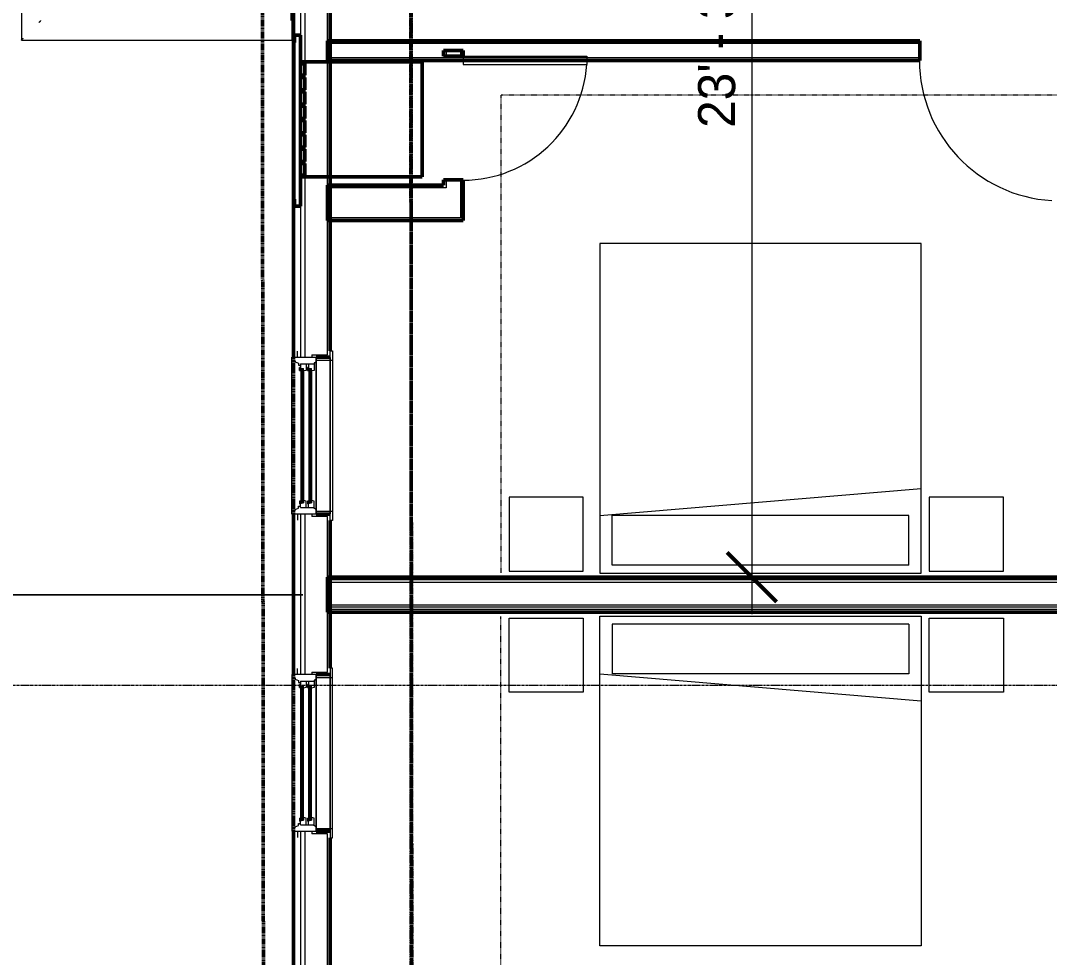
# Model space of a CAD drawing. Header units: inches. Extents: x -4217 to -1814, y 9706 to 12425.
# Drawn here: x -3926.9 to -3677.4, y 10750.2 to 10977.5 of the extents above; entities that cross this region are included whole.
import ezdxf

# ---------------------------------------------------------------- set-up
doc = ezdxf.new("R2010")
doc.units = ezdxf.units.IN
doc.header["$MEASUREMENT"] = 0
for name, pattern in [('Dash', [0.25, 0.125, -0.125]), ('Dash 1_16_', [0.125, 0.0625, -0.0625]), ('Double Dash 3_8_', [1, 0.375, -0.125, 0.125, -0.125, 0.125, -0.125]), ('Grid Line 1_2_', [0.875, 0.5, -0.125, 0.125, -0.125])]:
    doc.linetypes.add(name, pattern=pattern)
for name, color, linetype, lineweight in [('A-ANNO-DIMS', 211, 'Continuous', 9), ('A-ANNO-DIMS-96', 211, 'Continuous', 9), ('A-DOOR-1', 250, 'Continuous', 9), ('A-DOOR-2', 90, 'Continuous', 20), ('A-FLOR-1', 50, 'Continuous', 13), ('A-FLOR-HRAL-2', 250, 'Continuous', 9), ('A-GENM-3', 10, 'Continuous', 50), ('A-GLAZ-1', 250, 'Continuous', 9), ('A-GLAZ-2', 90, 'Continuous', 20), ('A-GLAZ-4', 10, 'Continuous', 50), ('A-WALL', 113, 'Continuous', 13), ('A-WALL-3', 10, 'Continuous', 50), ('A-WALL-4', 50, 'Continuous', 13), ('C-PROP-LINE-1', 10, 'Double Dash 3_8_', 50), ('C-PROP-LINE-2', 91, 'Dash 1_16_', 50), ('I-FURN-1', 250, 'Continuous', 9), ('I-FURN-HDLN-1', 250, 'Dash', 9), ('I-WALL-3', 2, 'Continuous', 50), ('S-GRID-1', 1, 'Grid Line 1_2_', 9)]:
    doc.layers.add(name, color=color, linetype=linetype, lineweight=lineweight)
doc.styles.add('Century Gothic', font='ufonts.com_century-gothic.ttf', dxfattribs={"height": 9})
doc.dimstyles.new('OD__1_8__Tol__', dxfattribs={"dimscale": 12, "dimtxt": 9.397514, "dimasz": 1, "dimexe": 0.75, "dimexo": 0.5, "dimgap": 0.125, "dimtad": 1, "dimdec": 3, "dimrnd": 0.125, "dimzin": 3, "dimdsep": 46, "dimlunit": 4, "dimtxsty": 'Century Gothic', "dimblk1": 'OBLIQUE', "dimblk2": 'OBLIQUE', "dimsah": 1, "dimcen": 0.09, "dimdle": 0.75, "dimazin": 0, "dimtfac": 1, "dimtdec": 4, "dimtix": 1, "dimtmove": 0, "dimatfit": 3, "dimfxl": 1, "dimtvp": 1, "dimtfill": 1, "dimfrac": 2, "dimtolj": 1, "dimtzin": 0, "dimarcsym": 2})

# ---------------------------------------------------------------- blocks, each defined once
blk = doc.blocks.new('DIMBLOCK15-FLOOR PLAN - 3RD FLOOR')
at = {"layer": 'A-ANNO-DIMS-96', "lineweight": 50}
for p, q in [((-4043.68, 10838.19), (-4049.68, 10844.19)), ((-4043.68, 10838.19), (-4037.68, 10832.19)), ((-4043.68, 10550.19), (-4049.68, 10556.19)), ((-4043.68, 10550.19), (-4037.68, 10544.19))]:
    blk.add_line(p, q, dxfattribs=at)
at = {"layer": 'A-ANNO-DIMS-96'}
for p, q in [((-3858.47, 10838.19), (-4052.68, 10838.19)), ((-4043.68, 10550.19), (-4043.68, 10838.19)), ((-4043.68, 10838.19), (-3858.47, 10838.19)), ((-3858.47, 10550.19), (-4052.68, 10550.19)), ((-4043.68, 10550.19), (-3858.47, 10550.19))]:
    blk.add_line(p, q, dxfattribs=at)
at = {"layer": 'A-ANNO-DIMS-96', "color": 0, "insert": (-4056.71, 10674.95), "char_height": 9, "width": 46.1821, "attachment_point": 1, "rotation": 90, "line_spacing_factor": 0.984502, "style": 'Century Gothic', "bg_fill": 3, "box_fill_scale": 1.25, "bg_fill_color": 256, "bg_fill_true_color": 13158600, "bg_fill_transparency": 0}
blk.add_mtext('24\' - 0"', dxfattribs=at)
blk = doc.blocks.new('_Oblique')
at = {"color": 0, "linetype": 'ByBlock', "lineweight": -2}
blk.add_line((-0.5, -0.5), (0.5, 0.5), dxfattribs=at)
blk = doc.blocks.new('DIMBLOCK16-FLOOR PLAN - 3RD FLOOR')
at = {"layer": 'A-ANNO-DIMS-96', "lineweight": 50}
for p, q in [((-4043.68, 11126.19), (-4049.68, 11132.19)), ((-4043.68, 11126.19), (-4037.68, 11120.19)), ((-4043.68, 10838.19), (-4049.68, 10844.19)), ((-4043.68, 10838.19), (-4037.68, 10832.19))]:
    blk.add_line(p, q, dxfattribs=at)
at = {"layer": 'A-ANNO-DIMS-96'}
for p, q in [((-3858.47, 11126.19), (-4052.68, 11126.19)), ((-4043.68, 10838.19), (-4043.68, 11126.19)), ((-4043.68, 11126.19), (-3858.47, 11126.19)), ((-3858.47, 10838.19), (-4052.68, 10838.19)), ((-4043.68, 10838.19), (-3858.47, 10838.19))]:
    blk.add_line(p, q, dxfattribs=at)
at = {"layer": 'A-ANNO-DIMS-96', "color": 0, "insert": (-4056.71, 10962.95), "char_height": 9, "width": 46.1821, "attachment_point": 1, "rotation": 90, "line_spacing_factor": 0.984502, "style": 'Century Gothic', "bg_fill": 3, "box_fill_scale": 1.25, "bg_fill_color": 256, "bg_fill_true_color": 13158600, "bg_fill_transparency": 0}
blk.add_mtext('24\' - 0"', dxfattribs=at)
blk = doc.blocks.new('DIMBLOCK20-FLOOR PLAN - 3RD FLOOR')
at = {"layer": 'A-ANNO-DIMS-96', "lineweight": 50}
for p, q in [((-3749.55, 11121.94), (-3755.55, 11127.94)), ((-3749.55, 11121.94), (-3743.55, 11115.94)), ((-3749.55, 10842.44), (-3755.55, 10848.44)), ((-3749.55, 10842.44), (-3743.55, 10836.44))]:
    blk.add_line(p, q, dxfattribs=at)
at = {"layer": 'A-ANNO-DIMS-96'}
for p, q in [((-3747.06, 11121.94), (-3758.55, 11121.94)), ((-3749.55, 11121.94), (-3749.55, 10833.44)), ((-3749.55, 11121.94), (-3747.06, 11121.94)), ((-3747.06, 10842.44), (-3758.55, 10842.44)), ((-3749.55, 10842.44), (-3747.06, 10842.44))]:
    blk.add_line(p, q, dxfattribs=at)
at = {"layer": 'A-ANNO-DIMS-96', "color": 0, "insert": (-3762.58, 10951.46), "char_height": 9, "width": 73.7481, "attachment_point": 1, "rotation": 90, "line_spacing_factor": 0.984502, "style": 'Century Gothic', "bg_fill": 3, "box_fill_scale": 1.25, "bg_fill_color": 256, "bg_fill_true_color": 13158600, "bg_fill_transparency": 0}
blk.add_mtext('23\' - 3 1/2"', dxfattribs=at)

msp = doc.modelspace()

# ---------------------------------------------------------------- linework, layer by layer
at = {"layer": 'A-DOOR-1'}
for centre, radius, start, end in [((-3819.57374, 10968.8269), 30.06659, 270, 356.1859252), ((-3674.79874, 10967.8394), 34.06659, 180, 266.634313)]:
    msp.add_arc(centre, radius, start, end, dxfattribs=at)
at = {"layer": 'A-DOOR-2'}
for p, q in [((-3819.57374, 10968.8269), (-3789.57374, 10968.8269)), ((-3819.57374, 10968.8269), (-3819.57374, 10966.8269)), ((-3789.57374, 10968.8269), (-3789.57374, 10966.8269)), ((-3819.57374, 10966.8269), (-3789.57374, 10966.8269))]:
    msp.add_line(p, q, dxfattribs=at)
at = {"layer": 'A-GENM-3'}
msp.add_line((-3829.53624, 10939.5769), (-3829.53624, 10967.4519), dxfattribs=at)
at = {"layer": 'A-GLAZ-1'}
for p, q in [((-3851.22374, 10897.35111), (-3851.22374, 10856.20268)), ((-3851.22374, 10779.21518), (-3851.22374, 10820.36361))]:
    msp.add_line(p, q, dxfattribs=at)
at = {"layer": 'A-WALL'}
for p, q in [((-3527.12113, 10841.8144), (-3852.47374, 10841.8144)), ((-3527.12143, 10841.1894), (-3852.47374, 10841.1894)), ((-3486.67374, 10835.6894), (-3852.47374, 10835.6894)), ((-3527.12143, 10835.1894), (-3852.47374, 10835.1894)), ((-3527.12113, 10834.5644), (-3852.47374, 10834.5644))]:
    msp.add_line(p, q, dxfattribs=at)
at = {"layer": 'A-WALL-3'}
for p, q in [((-3708.79874, 10967.8394), (-3708.79874, 10972.5894)), ((-3819.57374, 10970.2144), (-3824.32374, 10970.2144)), ((-3824.32374, 10970.2144), (-3824.32374, 10968.8269)), ((-3824.32374, 10968.8269), (-3819.57374, 10968.8269)), ((-3819.57374, 10968.8269), (-3819.57374, 10970.2144)), ((-3819.57374, 10938.8269), (-3824.32374, 10938.8269)), ((-3824.32374, 10938.8269), (-3824.32374, 10937.52934)), ((-3819.57374, 10929.02934), (-3819.57374, 10938.8269)), ((-3824.32374, 10929.02934), (-3820.19874, 10929.02934)), ((-3820.19874, 10929.02934), (-3819.57374, 10929.02934))]:
    msp.add_line(p, q, dxfattribs=at)
at = {"layer": 'A-WALL-4'}
for p, q in [((-3823.69874, 10970.2144), (-3823.69874, 10968.8269)), ((-3820.19874, 10970.2144), (-3820.19874, 10968.8269)), ((-3823.69874, 10938.8269), (-3823.69874, 10936.90434)), ((-3820.19874, 10938.8269), (-3820.19874, 10929.65434)), ((-3823.69874, 10936.90434), (-3824.32374, 10936.90434)), ((-3823.69874, 10929.65434), (-3824.32374, 10929.65434)), ((-3820.19874, 10929.65434), (-3823.69874, 10929.65434))]:
    msp.add_line(p, q, dxfattribs=at)
at = {"layer": 'C-PROP-LINE-1'}
msp.add_line((-3833.41046, 12088.68951), (-3830.99429, 9768.08086), dxfattribs=at)
at = {"layer": 'C-PROP-LINE-2'}
msp.add_line((-3832.16202, 10010.0894), (-3832.16202, 12088.5894), dxfattribs=at)
at = {"layer": 'I-FURN-1'}
for p, q in [((-3786.43367, 10923.3769), (-3786.43367, 10843.3769)), ((-3708.43367, 10843.3769), (-3708.43367, 10923.3769)), ((-3790.43367, 10861.8769), (-3808.43367, 10861.8769)), ((-3808.43367, 10861.8769), (-3808.43367, 10843.8769)), ((-3790.43367, 10843.8769), (-3790.43367, 10861.8769)), ((-3688.50183, 10861.8769), (-3706.50183, 10861.8769)), ((-3706.50183, 10861.8769), (-3706.50183, 10843.8769)), ((-3688.50183, 10843.8769), (-3688.50183, 10861.8769)), ((-3783.43367, 10845.3769), (-3783.43367, 10857.3769)), ((-3711.43367, 10845.3769), (-3711.43367, 10857.3769)), ((-3808.43367, 10843.8769), (-3790.43367, 10843.8769)), ((-3706.50183, 10843.8769), (-3688.50183, 10843.8769)), ((-3808.43367, 10814.5019), (-3808.43367, 10832.5019)), ((-3808.43367, 10832.5019), (-3790.43367, 10832.5019)), ((-3790.43367, 10832.5019), (-3790.43367, 10814.5019)), ((-3786.43367, 10753.0019), (-3786.43367, 10833.0019)), ((-3783.43367, 10831.0019), (-3783.43367, 10819.0019)), ((-3711.43367, 10831.0019), (-3783.43367, 10831.0019)), ((-3711.43367, 10831.0019), (-3711.43367, 10819.0019)), ((-3708.43367, 10833.0019), (-3708.43367, 10753.0019)), ((-3706.50183, 10814.5019), (-3706.50183, 10832.5019)), ((-3706.50183, 10832.5019), (-3688.50183, 10832.5019)), ((-3688.50183, 10832.5019), (-3688.50183, 10814.5019)), ((-3786.43367, 10819.0019), (-3708.43367, 10812.42228)), ((-3711.43367, 10819.0019), (-3783.43367, 10819.0019)), ((-3790.43367, 10814.5019), (-3808.43367, 10814.5019)), ((-3688.50183, 10814.5019), (-3706.50183, 10814.5019)), ((-3708.43367, 10753.0019), (-3786.43367, 10753.0019))]:
    msp.add_line(p, q, dxfattribs=at)
at = {"layer": 'I-FURN-HDLN-1'}
for p, q in [((-3810.43367, 10959.3769), (-3810.43367, 10843.3769)), ((-3810.43367, 10717.0019), (-3810.43367, 10833.0019))]:
    msp.add_line(p, q, dxfattribs=at)
at = {"layer": 'I-WALL-3'}
for p, q in [((-3527.12084, 10842.4394), (-3852.47374, 10842.4394)), ((-3852.47374, 10842.4394), (-3852.47374, 10833.9394)), ((-3852.47374, 10833.9394), (-3527.12084, 10833.9394))]:
    msp.add_line(p, q, dxfattribs=at)

# ---------------------------------------------------------------- next in the draw order: dimensions: what is measured, and where the dimension line sits
at = {"layer": 'A-ANNO-DIMS'}
for base, p1, p2, override, picture, middle in [((-3749.54801, 10842.4394), (-3741.06273, 11121.9394), (-3741.06273, 10842.4394), {"dimpost": '<>', "dimfxl": 279.5}, 'DIMBLOCK20-FLOOR PLAN - 3RD FLOOR', (-3756.27303, 10982.1894)), ((-4043.67756, 10838.1894), (-3852.47374, 10550.1894), (-3852.47374, 10838.1894), {"dimpost": '<>', "dimfxl": 288}, 'DIMBLOCK15-FLOOR PLAN - 3RD FLOOR', (-4049.90393, 10694.1894))]:
    dim = msp.add_linear_dim(base=base, p1=p1, p2=p2, angle=90, dimstyle='OD__1_8__Tol__', override=override, dxfattribs=at)
    dim.commit()
    dim.dimension.update_dxf_attribs({"geometry": picture, "text_midpoint": middle})

# ---------------------------------------------------------------- next in the draw order: linework, layer by layer
at = {"layer": 'A-GLAZ-1'}
for p, q in [((-3855.22374, 10818.73861), (-3855.22374, 10780.84018)), ((-3851.84874, 10818.73861), (-3855.22374, 10818.73861)), ((-3851.84874, 10820.36361), (-3851.84874, 10779.21518)), ((-3851.22374, 10820.36361), (-3851.84874, 10820.36361)), ((-3851.84874, 10780.84018), (-3851.84874, 10818.73861)), ((-3858.78624, 10816.08236), (-3858.78624, 10815.48861)), ((-3858.41124, 10816.08236), (-3858.41124, 10815.48861)), ((-3856.84874, 10816.08236), (-3856.84874, 10815.48861)), ((-3856.47374, 10816.08236), (-3856.47374, 10815.48861)), ((-3855.22374, 10818.11361), (-3851.84874, 10818.11361)), ((-3851.84874, 10818.11361), (-3851.22374, 10818.11361)), ((-3858.91124, 10784.09018), (-3858.91124, 10815.48861)), ((-3858.78624, 10815.61361), (-3858.41124, 10815.61361)), ((-3858.78624, 10784.09018), (-3858.78624, 10815.48861)), ((-3858.41124, 10784.09018), (-3858.41124, 10815.48861)), ((-3858.28624, 10784.09018), (-3858.28624, 10815.48861)), ((-3856.97374, 10784.09018), (-3856.97374, 10815.48861)), ((-3856.84874, 10815.61361), (-3856.47374, 10815.61361)), ((-3856.84874, 10784.09018), (-3856.84874, 10815.48861)), ((-3856.47374, 10784.09018), (-3856.47374, 10815.48861)), ((-3856.34874, 10784.09018), (-3856.34874, 10815.48861)), ((-3858.78624, 10783.49643), (-3858.78624, 10784.09018)), ((-3858.78624, 10783.96518), (-3858.41124, 10783.96518)), ((-3858.41124, 10783.49643), (-3858.41124, 10784.09018)), ((-3856.84874, 10783.49643), (-3856.84874, 10784.09018)), ((-3856.84874, 10783.96518), (-3856.47374, 10783.96518)), ((-3856.47374, 10783.49643), (-3856.47374, 10784.09018)), ((-3855.22374, 10781.46518), (-3851.84874, 10781.46518)), ((-3851.84874, 10781.46518), (-3851.22374, 10781.46518)), ((-3855.22374, 10780.84018), (-3851.84874, 10780.84018)), ((-3851.84874, 10779.21518), (-3851.22374, 10779.21518))]:
    msp.add_line(p, q, dxfattribs=at)
at = {"layer": 'A-GLAZ-2'}
for p, q in [((-3861.09874, 10818.80111), (-3861.09874, 10780.77768)), ((-3855.22374, 10818.80111), (-3861.09874, 10818.80111)), ((-3859.72374, 10818.80111), (-3859.72374, 10820.30111)), ((-3855.22374, 10780.77768), (-3855.22374, 10818.80111)), ((-3861.09874, 10817.98861), (-3860.28624, 10817.98861)), ((-3860.28624, 10817.98861), (-3860.28624, 10817.71393)), ((-3860.28624, 10817.71393), (-3859.47374, 10817.39486)), ((-3859.47374, 10817.39486), (-3859.47374, 10816.92611)), ((-3859.47374, 10816.92611), (-3859.03624, 10816.92611)), ((-3859.25499, 10815.64486), (-3859.25499, 10816.36361)), ((-3858.91124, 10816.36361), (-3859.25499, 10816.36361)), ((-3859.03624, 10817.20736), (-3859.03624, 10816.36361)), ((-3859.03624, 10817.20736), (-3855.72374, 10817.20736)), ((-3858.91124, 10815.49174), (-3858.91124, 10816.36361)), ((-3858.91124, 10816.08236), (-3858.28624, 10816.08236)), ((-3858.28624, 10815.48861), (-3858.28624, 10816.08236)), ((-3857.66124, 10817.20736), (-3857.66124, 10815.64486)), ((-3857.31749, 10815.64486), (-3857.31749, 10816.36361)), ((-3856.97374, 10816.36361), (-3857.31749, 10816.36361)), ((-3857.09874, 10817.20736), (-3857.09874, 10816.36361)), ((-3856.97374, 10815.49174), (-3856.97374, 10816.36361)), ((-3856.97374, 10816.08236), (-3856.34874, 10816.08236)), ((-3856.34874, 10815.48861), (-3856.34874, 10816.08236)), ((-3855.5039, 10817.45736), (-3855.72374, 10817.45736)), ((-3855.72374, 10817.45736), (-3855.72374, 10815.64486)), ((-3855.5039, 10817.45736), (-3855.22374, 10817.79125)), ((-3859.25499, 10815.64486), (-3858.91124, 10815.49174)), ((-3857.66124, 10815.64486), (-3858.28624, 10815.48861)), ((-3857.31749, 10815.64486), (-3856.97374, 10815.49174)), ((-3855.72374, 10815.64486), (-3856.34874, 10815.48861)), ((-3859.25499, 10783.93393), (-3858.91124, 10784.08705)), ((-3859.25499, 10783.93393), (-3859.25499, 10783.21518)), ((-3858.91124, 10784.08705), (-3858.91124, 10783.21518)), ((-3858.91124, 10783.49643), (-3858.28624, 10783.49643)), ((-3858.28624, 10784.09018), (-3858.28624, 10783.49643)), ((-3857.66124, 10783.93393), (-3858.28624, 10784.09018)), ((-3857.66124, 10782.37143), (-3857.66124, 10783.93393)), ((-3857.31749, 10783.93393), (-3856.97374, 10784.08705)), ((-3857.31749, 10783.93393), (-3857.31749, 10783.21518)), ((-3856.97374, 10784.08705), (-3856.97374, 10783.21518)), ((-3856.97374, 10783.49643), (-3856.34874, 10783.49643)), ((-3856.34874, 10784.09018), (-3856.34874, 10783.49643)), ((-3855.72374, 10783.93393), (-3856.34874, 10784.09018)), ((-3855.72374, 10782.12143), (-3855.72374, 10783.93393)), ((-3861.09874, 10781.59018), (-3860.28624, 10781.59018)), ((-3860.28624, 10781.86486), (-3859.47374, 10782.18393)), ((-3860.28624, 10781.59018), (-3860.28624, 10781.86486)), ((-3859.47374, 10782.65268), (-3859.03624, 10782.65268)), ((-3859.47374, 10782.18393), (-3859.47374, 10782.65268)), ((-3858.91124, 10783.21518), (-3859.25499, 10783.21518)), ((-3859.03624, 10782.37143), (-3859.03624, 10783.21518)), ((-3859.03624, 10782.37143), (-3855.72374, 10782.37143)), ((-3856.97374, 10783.21518), (-3857.31749, 10783.21518)), ((-3857.09874, 10782.37143), (-3857.09874, 10783.21518)), ((-3855.5039, 10782.12143), (-3855.72374, 10782.12143)), ((-3855.5039, 10782.12143), (-3855.22374, 10781.78755)), ((-3861.09874, 10780.77768), (-3855.22374, 10780.77768)), ((-3859.72374, 10780.77768), (-3859.72374, 10779.27768))]:
    msp.add_line(p, q, dxfattribs=at)
at = {"layer": 'A-WALL-3'}
for p, q in [((-3855.22374, 10818.80111), (-3851.84874, 10818.80111)), ((-3860.72374, 10780.77768), (-3860.72374, 10741.81361)), ((-3851.84874, 10780.77768), (-3855.22374, 10780.77768)), ((-3851.84874, 10704.1519), (-3851.84874, 10779.21518))]:
    msp.add_line(p, q, dxfattribs=at)
at = {"layer": 'A-WALL-4'}
for p, q in [((-3856.28624, 10819.42611), (-3856.28624, 10818.80111)), ((-3856.28624, 10819.42611), (-3852.47374, 10819.42611)), ((-3860.47374, 10780.77768), (-3860.47374, 10743.56361)), ((-3858.97374, 10780.77768), (-3858.97374, 10743.56361)), ((-3857.97374, 10780.77768), (-3857.97374, 10702.6519)), ((-3856.28624, 10780.77768), (-3856.28624, 10780.15268)), ((-3852.47374, 10780.15268), (-3856.28624, 10780.15268)), ((-3852.47374, 10703.2769), (-3852.47374, 10780.15268))]:
    msp.add_line(p, q, dxfattribs=at)
at = {"layer": 'I-FURN-1'}
for p, q in [((-3708.43367, 10923.3769), (-3786.43367, 10923.3769)), ((-3786.43367, 10857.3769), (-3708.43367, 10863.95651)), ((-3711.43367, 10857.3769), (-3783.43367, 10857.3769)), ((-3786.43367, 10843.3769), (-3708.43367, 10843.3769)), ((-3711.43367, 10845.3769), (-3783.43367, 10845.3769)), ((-3786.43367, 10833.0019), (-3708.43367, 10833.0019))]:
    msp.add_line(p, q, dxfattribs=at)
at = {"layer": 'I-FURN-HDLN-1'}
msp.add_line((-3672.43367, 10959.3769), (-3810.43367, 10959.3769), dxfattribs=at)
at = {"layer": 'S-GRID-1'}
msp.add_line((-1814.20638, 10816.1894), (-4168.71446, 10816.1894), dxfattribs=at)

# ---------------------------------------------------------------- next in the draw order: dimensions: what is measured, and where the dimension line sits
at = {"layer": 'A-ANNO-DIMS'}
dim = msp.add_linear_dim(base=(-4043.67756, 11126.1894), p1=(-3852.47374, 10838.1894), p2=(-3852.47374, 11126.1894), angle=90, dimstyle='OD__1_8__Tol__', override={"dimpost": '<>', "dimfxl": 288}, dxfattribs=at)
dim.commit()
dim.dimension.update_dxf_attribs({"geometry": 'DIMBLOCK16-FLOOR PLAN - 3RD FLOOR', "text_midpoint": (-4049.90393, 10982.1894)})

# ---------------------------------------------------------------- next in the draw order: linework, layer by layer
at = {"layer": 'A-FLOR-1'}
msp.add_line((-3861.29903, 10977.50131), (-3861.29903, 11082.1019), dxfattribs=at)
at = {"layer": 'A-FLOR-HRAL-2'}
for p, q in [((-3926.72374, 11086.82631), (-3926.72374, 10972.7769)), ((-3861.11153, 10977.50131), (-3861.11153, 10977.02886)), ((-3861.11153, 10977.02886), (-3861.11153, 10973.24934)), ((-3861.11153, 10973.24934), (-3861.11153, 10972.7769)), ((-3926.72374, 10972.7769), (-3861.11153, 10972.7769))]:
    msp.add_line(p, q, dxfattribs=at)
for points, knots in [([(-3922.47177, 10977.02886), (-3922.43054, 10977.07101), (-3922.3687, 10977.13176), (-3922.29046, 10977.21014), (-3922.24414, 10977.25661), (-3922.20911, 10977.29133), (-3922.17558, 10977.3251), (-3922.14451, 10977.35621), (-3922.11631, 10977.38415), (-3922.09015, 10977.41051), (-3922.06145, 10977.4392), (-3922.03404, 10977.4665), (-3922.00747, 10977.49325), (-3921.99933, 10977.50112), (-3921.99933, 10977.50131)], [0, 0, 0, 0, 0.166666667, 0.25, 0.333333333, 0.375, 0.416666667, 0.5, 0.541666667, 0.583333333, 0.666666667, 0.75, 0.833333333, 1, 1, 1, 1]), ([(-3926.72374, 10972.7769), (-3926.72374, 10972.77708), (-3926.71559, 10972.78495), (-3926.68902, 10972.8117), (-3926.66161, 10972.839), (-3926.63292, 10972.86769), (-3926.60675, 10972.89405), (-3926.57855, 10972.92198), (-3926.53972, 10972.96097), (-3926.49678, 10973.00395), (-3926.4604, 10973.04006), (-3926.42283, 10973.07792), (-3926.35436, 10973.14638), (-3926.29252, 10973.20719), (-3926.2513, 10973.24934)], [0, 0, 0, 0, 0.166666667, 0.25, 0.333333333, 0.416666667, 0.458333333, 0.5, 0.583333333, 0.666666667, 0.708333333, 0.75, 0.833333333, 1, 1, 1, 1])]:
    msp.add_open_spline(points, degree=3, knots=knots, dxfattribs=at)
at = {"layer": 'A-GENM-3'}
for p, q in [((-3829.53624, 10967.4519), (-3858.97374, 10967.4519)), ((-3858.97374, 10967.4519), (-3858.97374, 10967.0144)), ((-3858.97374, 10967.0144), (-3857.97374, 10967.0144)), ((-3857.97374, 10967.0144), (-3857.97374, 10964.21752)), ((-3857.97374, 10964.21752), (-3858.97374, 10964.21752)), ((-3858.97374, 10964.21752), (-3858.97374, 10963.71752)), ((-3858.97374, 10963.71752), (-3857.97374, 10963.71752)), ((-3857.97374, 10963.71752), (-3857.97374, 10960.73315)), ((-3857.97374, 10960.73315), (-3858.97374, 10960.73315)), ((-3858.97374, 10960.73315), (-3858.97374, 10960.23315)), ((-3858.97374, 10960.23315), (-3857.97374, 10960.23315)), ((-3857.97374, 10960.23315), (-3857.97374, 10957.24877)), ((-3857.97374, 10957.24877), (-3858.97374, 10957.24877)), ((-3858.97374, 10957.24877), (-3858.97374, 10956.74877)), ((-3858.97374, 10956.74877), (-3857.97374, 10956.74877)), ((-3857.97374, 10956.74877), (-3857.97374, 10953.7644)), ((-3857.97374, 10953.7644), (-3858.97374, 10953.7644)), ((-3858.97374, 10953.7644), (-3858.97374, 10953.2644)), ((-3858.97374, 10953.2644), (-3857.97374, 10953.2644)), ((-3857.97374, 10953.2644), (-3857.97374, 10950.28002)), ((-3857.97374, 10950.28002), (-3858.97374, 10950.28002)), ((-3858.97374, 10950.28002), (-3858.97374, 10949.78002)), ((-3858.97374, 10949.78002), (-3857.97374, 10949.78002)), ((-3857.97374, 10949.78002), (-3857.97374, 10946.79565)), ((-3857.97374, 10946.79565), (-3858.97374, 10946.79565)), ((-3858.97374, 10946.79565), (-3858.97374, 10946.29565)), ((-3858.97374, 10946.29565), (-3857.97374, 10946.29565)), ((-3857.97374, 10946.29565), (-3857.97374, 10943.31127)), ((-3857.97374, 10943.31127), (-3858.97374, 10943.31127)), ((-3858.97374, 10943.31127), (-3858.97374, 10942.81127)), ((-3858.97374, 10942.81127), (-3857.97374, 10942.81127)), ((-3857.97374, 10942.81127), (-3857.97374, 10940.0144)), ((-3857.97374, 10940.0144), (-3858.97374, 10940.0144)), ((-3858.97374, 10940.0144), (-3858.97374, 10939.5769)), ((-3858.97374, 10939.5769), (-3829.53624, 10939.5769))]:
    msp.add_line(p, q, dxfattribs=at)
at = {"layer": 'A-GLAZ-1'}
for p, q in [((-3851.84874, 10897.35111), (-3851.22374, 10897.35111)), ((-3851.84874, 10856.20268), (-3851.84874, 10897.35111)), ((-3855.22374, 10895.72611), (-3851.84874, 10895.72611)), ((-3855.22374, 10857.82768), (-3855.22374, 10895.72611)), ((-3855.22374, 10895.10111), (-3851.84874, 10895.10111)), ((-3851.84874, 10895.72611), (-3851.84874, 10857.82768)), ((-3851.84874, 10895.10111), (-3851.22374, 10895.10111)), ((-3858.91124, 10892.47611), (-3858.91124, 10861.07768)), ((-3858.78624, 10893.06986), (-3858.78624, 10892.47611)), ((-3858.78624, 10892.60111), (-3858.41124, 10892.60111)), ((-3858.78624, 10892.47611), (-3858.78624, 10861.07768)), ((-3858.41124, 10893.06986), (-3858.41124, 10892.47611)), ((-3858.41124, 10892.47611), (-3858.41124, 10861.07768)), ((-3858.28624, 10892.47611), (-3858.28624, 10861.07768)), ((-3856.97374, 10892.47611), (-3856.97374, 10861.07768)), ((-3856.84874, 10893.06986), (-3856.84874, 10892.47611)), ((-3856.84874, 10892.60111), (-3856.47374, 10892.60111)), ((-3856.84874, 10892.47611), (-3856.84874, 10861.07768)), ((-3856.47374, 10893.06986), (-3856.47374, 10892.47611)), ((-3856.47374, 10892.47611), (-3856.47374, 10861.07768)), ((-3856.34874, 10892.47611), (-3856.34874, 10861.07768)), ((-3858.78624, 10860.48393), (-3858.78624, 10861.07768)), ((-3858.78624, 10860.95268), (-3858.41124, 10860.95268)), ((-3858.41124, 10860.48393), (-3858.41124, 10861.07768)), ((-3856.84874, 10860.48393), (-3856.84874, 10861.07768)), ((-3856.84874, 10860.95268), (-3856.47374, 10860.95268)), ((-3856.47374, 10860.48393), (-3856.47374, 10861.07768)), ((-3855.22374, 10858.45268), (-3851.84874, 10858.45268)), ((-3851.84874, 10858.45268), (-3851.22374, 10858.45268)), ((-3851.84874, 10857.82768), (-3855.22374, 10857.82768)), ((-3851.22374, 10856.20268), (-3851.84874, 10856.20268))]:
    msp.add_line(p, q, dxfattribs=at)
at = {"layer": 'A-GLAZ-2'}
for p, q in [((-3861.09874, 10895.78861), (-3855.22374, 10895.78861)), ((-3861.09874, 10857.76518), (-3861.09874, 10895.78861)), ((-3859.72374, 10895.78861), (-3859.72374, 10897.28861)), ((-3855.22374, 10895.78861), (-3855.22374, 10857.76518)), ((-3861.09874, 10894.97611), (-3860.28624, 10894.97611)), ((-3860.28624, 10894.97611), (-3860.28624, 10894.70143)), ((-3860.28624, 10894.70143), (-3859.47374, 10894.38236)), ((-3859.47374, 10894.38236), (-3859.47374, 10893.91361)), ((-3859.47374, 10893.91361), (-3859.03624, 10893.91361)), ((-3859.25499, 10892.63236), (-3859.25499, 10893.35111)), ((-3858.91124, 10893.35111), (-3859.25499, 10893.35111)), ((-3859.03624, 10894.19486), (-3859.03624, 10893.35111)), ((-3859.03624, 10894.19486), (-3855.72374, 10894.19486)), ((-3858.91124, 10892.47924), (-3858.91124, 10893.35111)), ((-3857.66124, 10894.19486), (-3857.66124, 10892.63236)), ((-3857.31749, 10892.63236), (-3857.31749, 10893.35111)), ((-3856.97374, 10893.35111), (-3857.31749, 10893.35111)), ((-3857.09874, 10894.19486), (-3857.09874, 10893.35111)), ((-3856.97374, 10892.47924), (-3856.97374, 10893.35111)), ((-3855.5039, 10894.44486), (-3855.72374, 10894.44486)), ((-3855.72374, 10894.44486), (-3855.72374, 10892.63236)), ((-3855.5039, 10894.44486), (-3855.22374, 10894.77875)), ((-3859.25499, 10892.63236), (-3858.91124, 10892.47924)), ((-3858.91124, 10893.06986), (-3858.28624, 10893.06986)), ((-3858.28624, 10892.47611), (-3858.28624, 10893.06986)), ((-3857.66124, 10892.63236), (-3858.28624, 10892.47611)), ((-3857.31749, 10892.63236), (-3856.97374, 10892.47924)), ((-3856.97374, 10893.06986), (-3856.34874, 10893.06986)), ((-3856.34874, 10892.47611), (-3856.34874, 10893.06986)), ((-3855.72374, 10892.63236), (-3856.34874, 10892.47611)), ((-3859.25499, 10860.92143), (-3858.91124, 10861.07455)), ((-3859.25499, 10860.92143), (-3859.25499, 10860.20268)), ((-3858.91124, 10861.07455), (-3858.91124, 10860.20268)), ((-3858.28624, 10861.07768), (-3858.28624, 10860.48393)), ((-3857.66124, 10860.92143), (-3858.28624, 10861.07768)), ((-3857.66124, 10859.35893), (-3857.66124, 10860.92143)), ((-3857.31749, 10860.92143), (-3856.97374, 10861.07455)), ((-3857.31749, 10860.92143), (-3857.31749, 10860.20268)), ((-3856.97374, 10861.07455), (-3856.97374, 10860.20268)), ((-3856.34874, 10861.07768), (-3856.34874, 10860.48393)), ((-3855.72374, 10860.92143), (-3856.34874, 10861.07768)), ((-3855.72374, 10859.10893), (-3855.72374, 10860.92143)), ((-3861.09874, 10858.57768), (-3860.28624, 10858.57768)), ((-3860.28624, 10858.85236), (-3859.47374, 10859.17143)), ((-3860.28624, 10858.57768), (-3860.28624, 10858.85236)), ((-3859.47374, 10859.64018), (-3859.03624, 10859.64018)), ((-3859.47374, 10859.17143), (-3859.47374, 10859.64018)), ((-3858.91124, 10860.20268), (-3859.25499, 10860.20268)), ((-3859.03624, 10859.35893), (-3859.03624, 10860.20268)), ((-3859.03624, 10859.35893), (-3855.72374, 10859.35893)), ((-3858.91124, 10860.48393), (-3858.28624, 10860.48393)), ((-3856.97374, 10860.20268), (-3857.31749, 10860.20268)), ((-3857.09874, 10859.35893), (-3857.09874, 10860.20268)), ((-3856.97374, 10860.48393), (-3856.34874, 10860.48393)), ((-3855.5039, 10859.10893), (-3855.72374, 10859.10893)), ((-3855.5039, 10859.10893), (-3855.22374, 10858.77505)), ((-3855.22374, 10857.76518), (-3861.09874, 10857.76518)), ((-3859.72374, 10857.76518), (-3859.72374, 10856.26518))]:
    msp.add_line(p, q, dxfattribs=at)
at = {"layer": 'A-GLAZ-4'}
for p, q in [((-3860.72374, 10972.21361), (-3860.72374, 10934.19018)), ((-3860.66124, 10934.19018), (-3860.66124, 10972.21361))]:
    msp.add_line(p, q, dxfattribs=at)
at = {"layer": 'A-WALL-3'}
for p, q in [((-3860.72374, 11012.5019), (-3860.72374, 10972.21361)), ((-3851.84874, 10897.35111), (-3851.84874, 11011.0019)), ((-3860.47374, 10972.21361), (-3860.47374, 10973.96361)), ((-3860.47374, 10973.96361), (-3858.97374, 10973.96361)), ((-3858.97374, 10973.96361), (-3858.97374, 10932.44018)), ((-3860.72374, 10972.21361), (-3860.47374, 10972.21361)), ((-3708.79874, 10972.5894), (-3852.47374, 10972.5894)), ((-3852.47374, 10972.5894), (-3852.47374, 10967.8394)), ((-3852.47374, 10967.8394), (-3708.79874, 10967.8394)), ((-3824.32374, 10937.52934), (-3852.47374, 10937.52934)), ((-3852.47374, 10937.52934), (-3852.47374, 10929.02934)), ((-3860.47374, 10934.19018), (-3860.72374, 10934.19018)), ((-3860.72374, 10934.19018), (-3860.72374, 10895.78861)), ((-3860.47374, 10932.44018), (-3860.47374, 10934.19018)), ((-3858.97374, 10932.44018), (-3860.47374, 10932.44018)), ((-3852.47374, 10929.02934), (-3824.32374, 10929.02934)), ((-3855.22374, 10895.78861), (-3851.84874, 10895.78861)), ((-3860.72374, 10857.76518), (-3860.72374, 10818.80111)), ((-3851.84874, 10857.76518), (-3855.22374, 10857.76518)), ((-3851.84874, 10820.36361), (-3851.84874, 10856.20268))]:
    msp.add_line(p, q, dxfattribs=at)
at = {"layer": 'A-WALL-4'}
for p, q in [((-3860.47374, 11012.5019), (-3860.47374, 10973.96361)), ((-3858.97374, 11012.5019), (-3858.97374, 10973.96361)), ((-3857.97374, 11012.5019), (-3857.97374, 10895.78861)), ((-3852.47374, 10896.41361), (-3852.47374, 11011.8769)), ((-3708.79874, 10971.9644), (-3852.47374, 10971.9644)), ((-3708.79874, 10968.4644), (-3852.47374, 10968.4644)), ((-3824.32374, 10936.90434), (-3852.47374, 10936.90434)), ((-3860.47374, 10932.44018), (-3860.47374, 10895.78861)), ((-3858.97374, 10932.44018), (-3858.97374, 10895.78861)), ((-3824.32374, 10929.65434), (-3852.47374, 10929.65434)), ((-3856.28624, 10896.41361), (-3856.28624, 10895.78861)), ((-3856.28624, 10896.41361), (-3852.47374, 10896.41361)), ((-3860.47374, 10857.76518), (-3860.47374, 10818.80111)), ((-3858.97374, 10857.76518), (-3858.97374, 10818.80111)), ((-3857.97374, 10857.76518), (-3857.97374, 10818.80111)), ((-3856.28624, 10857.76518), (-3856.28624, 10857.14018)), ((-3852.47374, 10857.14018), (-3856.28624, 10857.14018)), ((-3852.47374, 10819.42611), (-3852.47374, 10857.14018))]:
    msp.add_line(p, q, dxfattribs=at)
at = {"layer": 'C-PROP-LINE-1'}
msp.add_line((-3869.44796, 12124.68951), (-3867.12227, 9890.97905), dxfattribs=at)
at = {"layer": 'C-PROP-LINE-2'}
msp.add_line((-3860.72374, 9980.1894), (-3860.72374, 11434.3894), dxfattribs=at)

doc.saveas('drawing.dxf')
